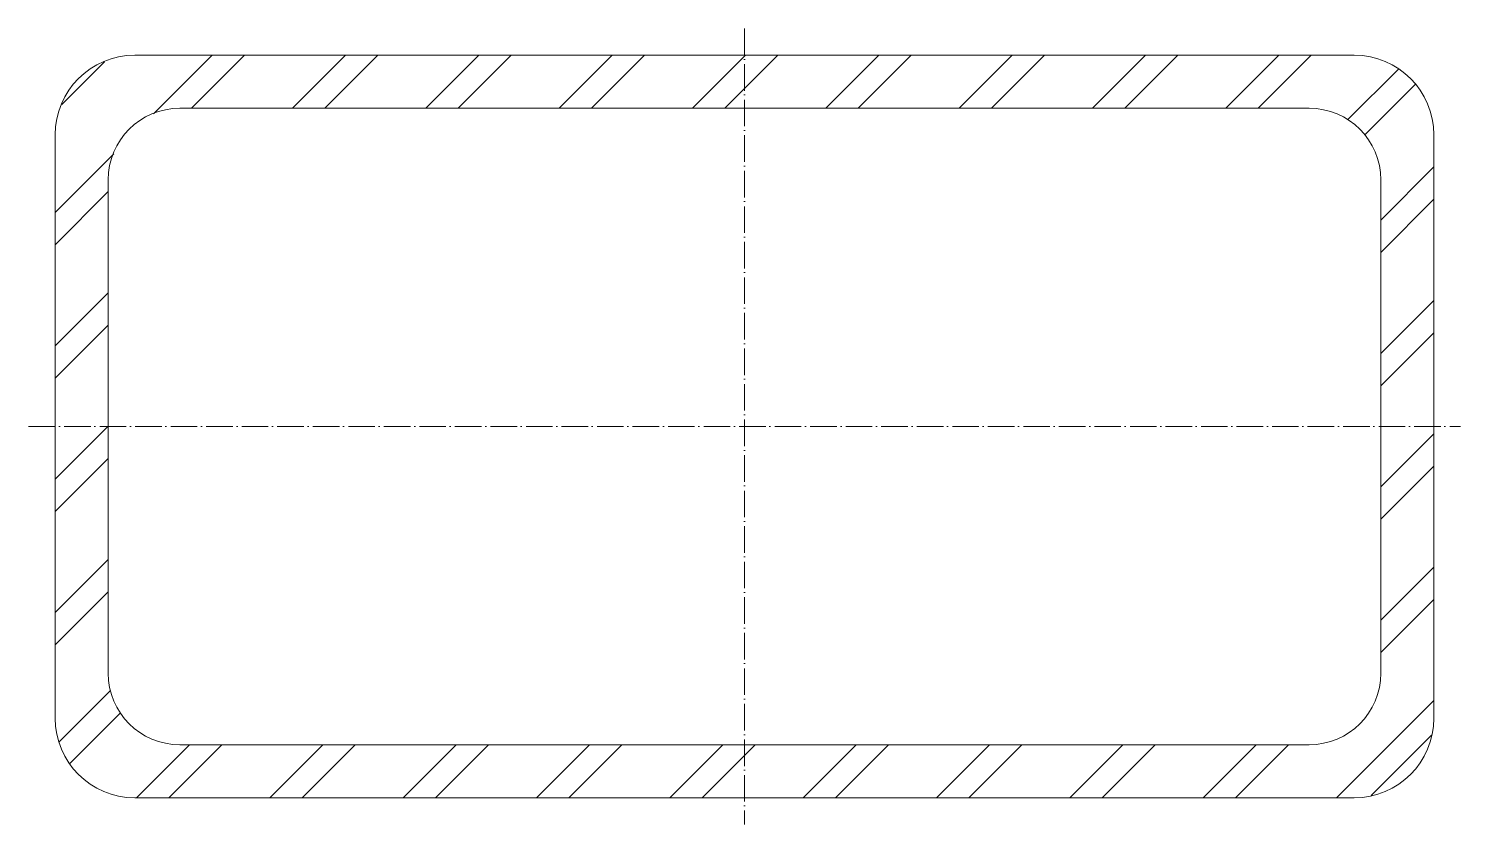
# Model space of a CAD drawing. Header units: metres. Extents: x -135 to 135, y -75 to 75.
import ezdxf

# ---------------------------------------------------------------- set-up
doc = ezdxf.new("R2010")
doc.units = ezdxf.units.M
doc.linetypes.add('MV_hartlijn_staal', pattern=[6.6, 5, -0.8, 0, -0.8])
doc.layers.add('A-DETL-GENF', color=92, linetype='Continuous', lineweight=18)

# ---------------------------------------------------------------- blocks, each defined once
blk = doc.blocks.new('28 Staalprofielen- koker RHS-2d - K260_140_10-5067760-00_0 Basismaterialen')
at = {"layer": 'A-DETL-GENF', "lineweight": 13}
h = blk.add_hatch(dxfattribs=at)
h.set_pattern_fill('FP_314', color=256, style=0, pattern_type=2)
h.set_pattern_definition([(225, (-3700.263, -3510.843), (12.57236, -12.57236), []), (225, (-3700.263, -3529.893), (12.57236, -12.57236), [])])
h.paths.add_polyline_path([(115, 70), (-115, 70), (-118.88, 69.49), (-122.5, 67.99), (-125.61, 65.61), (-127.99, 62.5), (-129.49, 58.88), (-130, 55), (-130, -55), (-129.49, -58.88), (-127.99, -62.5), (-125.61, -65.61), (-122.5, -67.99), (-118.88, -69.49), (-115, -70), (115, -70), (118.88, -69.49), (122.5, -67.99), (125.61, -65.61), (127.99, -62.5), (129.49, -58.88), (130, -55), (130, 55), (129.49, 58.88), (127.99, 62.5), (125.61, 65.61), (122.5, 67.99), (118.88, 69.49)])
h.paths.add_polyline_path([(-48.64, 60), (106.5, 60), (109.99, 59.54), (113.25, 58.19), (116.05, 56.05), (118.19, 53.25), (119.54, 49.99), (120, 46.5), (120, -46.5), (119.54, -49.99), (118.19, -53.25), (116.05, -56.05), (113.25, -58.19), (109.99, -59.54), (106.5, -60), (-106.5, -60), (-109.99, -59.54), (-113.25, -58.19), (-116.05, -56.05), (-118.19, -53.25), (-119.54, -49.99), (-120, -46.5), (-120, 46.5), (-119.54, 49.99), (-118.19, 53.25), (-116.05, 56.05), (-113.25, 58.19), (-109.99, 59.54), (-106.5, 60)])
at = {"layer": 'A-DETL-GENF', "linetype": 'MV_hartlijn_staal', "lineweight": 13}
for p, q in [((0, 75), (0, -75)), ((-135, 0), (135, 0))]:
    blk.add_line(p, q, dxfattribs=at)
at = {"layer": 'A-DETL-GENF'}
for p, q in [((115, 70), (-115, 70)), ((115, 70), (-115, 70)), ((-106.5, 60), (106.5, 60)), ((106.5, 60), (-106.5, 60)), ((-130, 55), (-130, -55)), ((-130, 55), (-130, -55)), ((130, -55), (130, 55)), ((130, -55), (130, 55)), ((-120, -46.5), (-120, 46.5)), ((-120, 46.5), (-120, -46.5)), ((120, 46.5), (120, -46.5)), ((120, -46.5), (120, 46.5)), ((106.5, -60), (-106.5, -60)), ((-106.5, -60), (106.5, -60)), ((-115, -70), (115, -70)), ((-115, -70), (115, -70))]:
    blk.add_line(p, q, dxfattribs=at)
for centre, radius, start, end in [((-115, 55), 15, 90, 180), ((-115, 55), 15, 90, 180), ((115, 55), 15, 0, 90), ((115, 55), 15, 360, 90), ((-106.5, 46.5), 13.5, 90, 180), ((-106.5, 46.5), 13.5, 90, 180), ((106.5, 46.5), 13.5, 360, 90), ((106.5, 46.5), 13.5, 0, 90), ((-106.5, -46.5), 13.5, 180, 270), ((-106.5, -46.5), 13.5, 180, 270), ((106.5, -46.5), 13.5, 270, 0), ((106.5, -46.5), 13.5, 270, 0), ((-115, -55), 15, 180, 270), ((-115, -55), 15, 180, 270), ((115, -55), 15, 270, 0), ((115, -55), 15, 270, 0)]:
    blk.add_arc(centre, radius, start, end, dxfattribs=at)

msp = doc.modelspace()

# ---------------------------------------------------------------- block references
msp.add_blockref('28 Staalprofielen- koker RHS-2d - K260_140_10-5067760-00_0 Basismaterialen', (0, 0))

doc.saveas('drawing.dxf')
